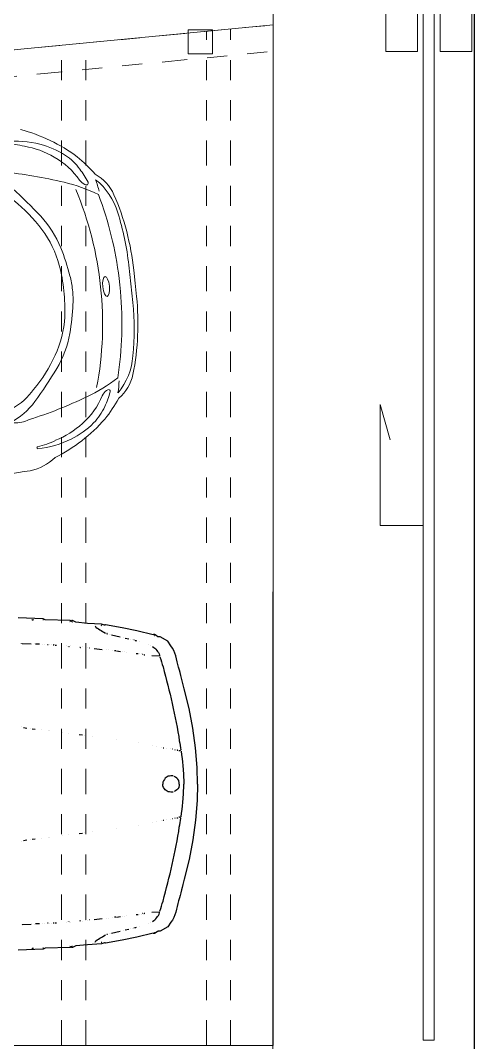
# Model space of a CAD drawing. Header units: metres. Extents: x -183 to 791, y -436 to 125.
# Drawn here: x 533.02 to 535.27, y -269.22 to -264.13 of the extents above; entities that cross this region are included whole.
import ezdxf

# ---------------------------------------------------------------- set-up
doc = ezdxf.new("R2010")
doc.units = ezdxf.units.M
doc.header["$MEASUREMENT"] = 0
doc.linetypes.add('DIVIDE', pattern=[1.25, 0.5, -0.25, 0, -0.25, 0, -0.25])
for name, color, linetype in [('01_SILNE', 1, 'Continuous'), ('okna', 4, 'Continuous'), ('PODL0$0$HSV_POD', 7, 'Continuous'), ('SCHODY', 3, 'Continuous')]:
    doc.layers.add(name, color=color, linetype=linetype)
doc.layers.add('FLOATING-WINDOWS', color=2, linetype='Continuous', plot=False)

# ---------------------------------------------------------------- blocks, each defined once
blk = doc.blocks.new('BMW5cpud')
for points in [[(0.0433, 0), (0.0448, 0.0824), (0.0531, 0.1804), (0.0669, 0.2783), (0.0856, 0.3761), (0.1099, 0.473), (0.1133, 0.4866), (0.116, 0.5002), (0.1195, 0.5139), (0.1229, 0.5266), (0.1264, 0.5403), (0.1299, 0.5539), (0.1333, 0.5667), (0.1376, 0.5803), (0.141, 0.5939), (0.1445, 0.6083), (0.148, 0.6227), (0.1515, 0.6371), (0.1557, 0.6507), (0.1616, 0.6635), (0.1683, 0.6762), (0.1765, 0.6865), (0.1914, 0.7096), (0.2296, 0.7314), (0.2393, 0.7313), (0.2401, 0.732), (0.2417, 0.7328), (0.2425, 0.7344), (0.2442, 0.7352), (0.258, 0.7438), (0.2596, 0.7438), (0.2604, 0.7429), (0.262, 0.7429), (0.2644, 0.7421), (0.3452, 0.7615), (0.4179, 0.7771), (0.5002, 0.7908), (0.5018, 0.7916), (0.5034, 0.7908), (0.505, 0.79), (0.5066, 0.7891), (0.5203, 0.7945), (0.5904, 0.7989), (0.6476, 0.8051), (0.6655, 0.8128), (0.6671, 0.8127), (0.6679, 0.8127), (0.6695, 0.8111), (0.6711, 0.8103), (0.6726, 0.8102), (0.6735, 0.811), (0.6751, 0.8118), (0.6759, 0.8126), (0.8007, 0.8167), (0.8112, 0.8214), (0.9352, 0.8256)], [(0.8087, 0.8158), (0.8087, 0.8158), (0.8103, 0.8158), (0.8111, 0.8158), (0.8119, 0.8157)], [(0.8666, 0.818), (0.8658, 0.8172), (0.865, 0.8172), (0.8634, 0.8164), (0.8626, 0.8156), (0.8626, 0.8156), (0.861, 0.8156), (0.8602, 0.8165), (0.8586, 0.8173)], [(0.5017, 0.7868), (0.5017, 0.7868), (0.5009, 0.7868), (0.5001, 0.7868), (0.5001, 0.7868)], [(0.5524, 0.7867), (0.5482, 0.7803), (0.5425, 0.7756), (0.536, 0.7709), (0.5295, 0.767), (0.523, 0.7631), (0.5157, 0.7592), (0.5084, 0.7553), (0.501, 0.7506)], [(0.5186, 0.7889), (0.5186, 0.7881), (0.5202, 0.7873), (0.521, 0.7881), (0.5219, 0.7889)], [(0.6678, 0.8079), (0.6678, 0.8079), (0.667, 0.8071), (0.6654, 0.8071), (0.6654, 0.8071)], [(0.6774, 0.8077), (0.6774, 0.8077), (0.6766, 0.8069), (0.6758, 0.807), (0.6758, 0.807)], [(0.2595, 0.7389), (0.2595, 0.7389), (0.2587, 0.739), (0.2579, 0.739), (0.2579, 0.739)], [(0.354, 0.7155), (0.3532, 0.7139), (0.3516, 0.7131), (0.3499, 0.7131), (0.3475, 0.7124)], [(0.3581, 0.717), (0.3581, 0.717), (0.3588, 0.717), (0.3597, 0.717), (0.3597, 0.717)], [(0.3677, 0.7185), (0.3677, 0.7185)], [(0.3766, 0.7199), (0.3766, 0.7199)], [(0.4024, 0.7259), (0.3847, 0.7222)], [(0.413, 0.7289), (0.413, 0.7289)], [(0.4711, 0.7415), (0.4275, 0.7319)], [(0.4751, 0.7422), (0.4751, 0.7422)], [(0.4832, 0.7445), (0.4832, 0.7445)], [(0.4945, 0.7475), (0.4938, 0.7475), (0.4929, 0.7468), (0.4921, 0.7468), (0.4913, 0.7468), (0.4921, 0.7476), (0.4929, 0.7484), (0.4938, 0.7484), (0.4945, 0.7475)], [(0.2666, 0.6833), (0.2609, 0.6794), (0.2559, 0.6747), (0.251, 0.6699), (0.2461, 0.6644), (0.242, 0.6588), (0.2378, 0.6533), (0.2345, 0.6469), (0.232, 0.6405), (0.2319, 0.6389), (0.2319, 0.6381), (0.2319, 0.6365), (0.2319, 0.6365), (0.2705, 0.6382)], [(0.2755, 0.688), (0.2755, 0.688)], [(0.286, 0.6934), (0.286, 0.6934)], [(0.3322, 0.7094), (0.3322, 0.7094)], [(0.4463, 0.6615), (0.4262, 0.6587)], [(0.4496, 0.6623), (0.4512, 0.6622), (0.4528, 0.6622), (0.4536, 0.6622), (0.456, 0.6621)], [(0.4641, 0.6644), (0.4641, 0.6644)], [(0.4874, 0.6664), (0.4874, 0.6664)], [(0.4963, 0.667), (0.4963, 0.667)], [(0.5568, 0.6732), (0.5181, 0.6691)], [(0.5801, 0.676), (0.5801, 0.676), (0.5817, 0.676), (0.5825, 0.676), (0.5825, 0.676)], [(0.5898, 0.6774), (0.5898, 0.6774)], [(0.5994, 0.6772), (0.5994, 0.6772)], [(0.6172, 0.6817), (0.6172, 0.6817)], [(0.6285, 0.6807), (0.6285, 0.6807), (0.6268, 0.68), (0.626, 0.6792), (0.6252, 0.6792)], [(0.6744, 0.6863), (0.6744, 0.6863)], [(0.6833, 0.6854), (0.6833, 0.6854), (0.6824, 0.6846), (0.6808, 0.6838), (0.6808, 0.6838)], [(0.6881, 0.6861), (0.6881, 0.6861)], [(0.6946, 0.6884), (0.6946, 0.6884)], [(0.7517, 0.6897), (0.7437, 0.6899)], [(0.7558, 0.6913), (0.7574, 0.6913), (0.759, 0.6912), (0.7598, 0.6912), (0.7614, 0.6912)], [(0.7686, 0.6927), (0.7686, 0.6927)], [(0.7783, 0.6949), (0.7783, 0.6949)], [(0.7863, 0.6923), (0.7863, 0.6923), (0.7879, 0.6923), (0.7888, 0.6923), (0.7896, 0.6923)], [(0.8032, 0.692), (0.8032, 0.692)], [(0.8129, 0.6959), (0.8129, 0.6959)], [(0.829, 0.6956), (0.8491, 0.6952)], [(0.8556, 0.6975), (0.8556, 0.6975)], [(0.9152, 0.6988), (0.8701, 0.6972)], [(0.9192, 0.6996), (0.9192, 0.6996), (0.92, 0.6996), (0.9208, 0.6995), (0.9208, 0.6995)], [(0.231, 0.6317), (0.226, 0.6197), (0.2225, 0.6069), (0.2191, 0.5941), (0.2148, 0.5821), (0.2088, 0.5597), (0.2035, 0.5364), (0.1975, 0.514), (0.1914, 0.4908), (0.1862, 0.4684), (0.1802, 0.446), (0.1749, 0.4228), (0.1697, 0.4003), (0.1652, 0.3763), (0.16, 0.353), (0.1547, 0.3298), (0.1503, 0.3058), (0.145, 0.2833), (0.1414, 0.2601), (0.137, 0.2368), (0.1341, 0.2143), (0.1323, 0.2023), (0.1297, 0.1911), (0.1279, 0.1807), (0.1269, 0.1703), (0.1277, 0.1678), (0.13, 0.1661), (0.1332, 0.1653), (0.1357, 0.1653)], [(0.3109, 0.6439), (0.3101, 0.6439), (0.3084, 0.6431), (0.3076, 0.6423), (0.306, 0.6424)], [(0.3149, 0.6446), (0.3149, 0.6446), (0.3157, 0.6446), (0.3165, 0.6446), (0.3165, 0.6446)], [(0.323, 0.6469), (0.323, 0.6469)], [(0.331, 0.6467), (0.331, 0.6467)], [(0.3488, 0.6488), (0.3383, 0.649)], [(0.3988, 0.656), (0.3988, 0.656)], [(0.4068, 0.6574), (0.4068, 0.6574)], [(0.4157, 0.6572), (0.4157, 0.6572)], [(0.7149, 0.2577), (0.7149, 0.2577)], [(0.7785, 0.2646), (0.7785, 0.2646)], [(0.7866, 0.2668), (0.7866, 0.2668)], [(0.8213, 0.2694), (0.8213, 0.2694)], [(0.8648, 0.275), (0.8511, 0.2729)], [(0.8737, 0.2781), (0.8737, 0.2781)], [(0.9091, 0.2807), (0.8914, 0.2778)], [(0.9197, 0.2845), (0.9197, 0.2845)], [(0.3374, 0.2042), (0.3374, 0.2042)], [(0.4447, 0.22), (0.4447, 0.22)], [(0.5633, 0.2379), (0.5633, 0.2379)], [(0.6068, 0.2427), (0.6068, 0.2427)], [(0.631, 0.2455), (0.6149, 0.245)], [(0.6834, 0.2518), (0.6834, 0.2518)], [(0.1251, 0.163), (0.1224, 0.1454), (0.1197, 0.1269), (0.1177, 0.1093), (0.1158, 0.0924), (0.1134, 0.0482), (0.1118, 0.0048), (0.1118, 0)], [(0.1454, 0.1699), (0.1454, 0.1699), (0.1445, 0.1683), (0.1429, 0.1675), (0.1429, 0.1675), (0.1421, 0.1684), (0.1429, 0.1691), (0.1446, 0.1699), (0.1454, 0.1699)], [(0.1559, 0.1705), (0.1559, 0.1705), (0.1566, 0.1705), (0.1566, 0.1705), (0.1566, 0.1705), (0.1566, 0.1697), (0.155, 0.1697), (0.1542, 0.1705), (0.1559, 0.1705)], [(0.1655, 0.1727), (0.1655, 0.1727), (0.1672, 0.1727), (0.168, 0.1727), (0.1687, 0.1727)], [(0.1769, 0.1749), (0.1769, 0.1749)], [(0.1986, 0.1786), (0.1986, 0.1786)], [(0.2139, 0.1807), (0.2139, 0.1807), (0.2131, 0.1799), (0.2115, 0.18), (0.2115, 0.18)], [(0.2221, 0.1838), (0.2221, 0.1838)], [(0.2479, 0.1882), (0.2479, 0.1882)], [(0.2688, 0.191), (0.2688, 0.191)], [(0.0433, 0), (0.0448, -0.0824), (0.0531, -0.1804), (0.0669, -0.2783), (0.0856, -0.3761), (0.1099, -0.473), (0.1133, -0.4866), (0.116, -0.5002), (0.1195, -0.5139), (0.1229, -0.5266), (0.1264, -0.5403), (0.1299, -0.5539), (0.1333, -0.5667), (0.1376, -0.5803), (0.141, -0.5939), (0.1445, -0.6083), (0.148, -0.6227), (0.1515, -0.6371), (0.1557, -0.6507), (0.1616, -0.6635), (0.1683, -0.6762), (0.1765, -0.6865), (0.1914, -0.7096), (0.2296, -0.7314), (0.2393, -0.7313), (0.2401, -0.732), (0.2417, -0.7328), (0.2425, -0.7344), (0.2442, -0.7352), (0.258, -0.7438), (0.2596, -0.7438), (0.2604, -0.7429), (0.262, -0.7429), (0.2644, -0.7421), (0.3452, -0.7615), (0.4179, -0.7771), (0.5002, -0.7908), (0.5018, -0.7916), (0.5034, -0.7908), (0.505, -0.79), (0.5066, -0.7891), (0.5203, -0.7945), (0.5904, -0.7989), (0.6476, -0.8051), (0.6655, -0.8128), (0.6671, -0.8127), (0.6679, -0.8127), (0.6695, -0.8111), (0.6711, -0.8103), (0.6726, -0.8102), (0.6735, -0.811), (0.6751, -0.8118), (0.6759, -0.8126), (0.8007, -0.8167), (0.8112, -0.8214), (0.9352, -0.8256)], [(0.1251, -0.163), (0.1224, -0.1454), (0.1197, -0.1269), (0.1177, -0.1093), (0.1158, -0.0924), (0.1134, -0.0482), (0.1118, -0.0048), (0.1118, 0)], [(0.135, 0), (0.1344, 0.006), (0.137, 0.0172), (0.1411, 0.0236), (0.1468, 0.0291), (0.1526, 0.0338), (0.1591, 0.0369)], [(0.135, 0), (0.1344, -0.006), (0.137, -0.0172), (0.1411, -0.0236), (0.1468, -0.0291), (0.1526, -0.0338), (0.1591, -0.0369)], [(0.1647, 0.0401), (0.1704, 0.0407), (0.1768, 0.0406), (0.1832, 0.0397), (0.1888, 0.0388), (0.1944, 0.0363), (0.2, 0.033), (0.204, 0.0289), (0.2079, 0.0232), (0.2134, 0.0166), (0.2156, 0.0086), (0.2162, 0)], [(0.1647, -0.0401), (0.1704, -0.0407), (0.1768, -0.0406), (0.1832, -0.0397), (0.1888, -0.0388), (0.1944, -0.0363), (0.2, -0.033), (0.204, -0.0289), (0.2079, -0.0232), (0.2134, -0.0166), (0.2156, -0.0086), (0.2162, 0)], [(0.231, -0.6317), (0.226, -0.6197), (0.2225, -0.6069), (0.2191, -0.5941), (0.2148, -0.5821), (0.2088, -0.5597), (0.2035, -0.5364), (0.1975, -0.514), (0.1914, -0.4908), (0.1862, -0.4684), (0.1802, -0.446), (0.1749, -0.4228), (0.1697, -0.4003), (0.1652, -0.3763), (0.16, -0.353), (0.1547, -0.3298), (0.1503, -0.3058), (0.145, -0.2833), (0.1414, -0.2601), (0.137, -0.2368), (0.1341, -0.2143), (0.1323, -0.2023), (0.1297, -0.1911), (0.1279, -0.1807), (0.1269, -0.1703), (0.1277, -0.1678), (0.13, -0.1661), (0.1332, -0.1653), (0.1357, -0.1653)], [(0.1454, -0.1699), (0.1454, -0.1699), (0.1445, -0.1683), (0.1429, -0.1675), (0.1429, -0.1675), (0.1421, -0.1684), (0.1429, -0.1691), (0.1446, -0.1699), (0.1454, -0.1699)], [(0.1559, -0.1705), (0.1559, -0.1705), (0.1566, -0.1705), (0.1566, -0.1705), (0.1566, -0.1705), (0.1566, -0.1697), (0.155, -0.1697), (0.1542, -0.1705), (0.1559, -0.1705)], [(0.1655, -0.1727), (0.1655, -0.1727), (0.1672, -0.1727), (0.168, -0.1727), (0.1687, -0.1727)], [(0.1769, -0.1749), (0.1769, -0.1749)], [(0.1986, -0.1786), (0.1986, -0.1786)], [(0.2139, -0.1807), (0.2139, -0.1807), (0.2131, -0.1799), (0.2115, -0.18), (0.2115, -0.18)], [(0.2221, -0.1838), (0.2221, -0.1838)], [(0.2479, -0.1882), (0.2479, -0.1882)], [(0.2688, -0.191), (0.2688, -0.191)], [(0.3374, -0.2042), (0.3374, -0.2042)], [(0.4447, -0.22), (0.4447, -0.22)], [(0.5633, -0.2379), (0.5633, -0.2379)], [(0.6068, -0.2427), (0.6068, -0.2427)], [(0.631, -0.2455), (0.6149, -0.245)], [(0.6834, -0.2518), (0.6834, -0.2518)], [(0.7149, -0.2577), (0.7149, -0.2577)], [(0.7785, -0.2646), (0.7785, -0.2646)], [(0.7866, -0.2668), (0.7866, -0.2668)], [(0.8213, -0.2694), (0.8213, -0.2694)], [(0.8648, -0.275), (0.8511, -0.2729)], [(0.8737, -0.2781), (0.8737, -0.2781)], [(0.9091, -0.2807), (0.8914, -0.2778)], [(0.9197, -0.2845), (0.9197, -0.2845)], [(0.2666, -0.6833), (0.2609, -0.6794), (0.2559, -0.6747), (0.251, -0.6699), (0.2461, -0.6644), (0.242, -0.6588), (0.2378, -0.6533), (0.2345, -0.6469), (0.232, -0.6405), (0.2319, -0.6389), (0.2319, -0.6381), (0.2319, -0.6365), (0.2319, -0.6365), (0.2705, -0.6382)], [(0.3109, -0.6439), (0.3101, -0.6439), (0.3084, -0.6431), (0.3076, -0.6423), (0.306, -0.6424)], [(0.3149, -0.6446), (0.3149, -0.6446), (0.3157, -0.6446), (0.3165, -0.6446), (0.3165, -0.6446)], [(0.323, -0.6469), (0.323, -0.6469)], [(0.331, -0.6467), (0.331, -0.6467)], [(0.3488, -0.6488), (0.3383, -0.649)], [(0.3988, -0.656), (0.3988, -0.656)], [(0.4068, -0.6574), (0.4068, -0.6574)], [(0.4157, -0.6572), (0.4157, -0.6572)], [(0.4463, -0.6615), (0.4262, -0.6587)], [(0.2755, -0.688), (0.2755, -0.688)], [(0.286, -0.6934), (0.286, -0.6934)], [(0.3322, -0.7094), (0.3322, -0.7094)], [(0.4496, -0.6623), (0.4512, -0.6622), (0.4528, -0.6622), (0.4536, -0.6622), (0.456, -0.6621)], [(0.4641, -0.6644), (0.4641, -0.6644)], [(0.4874, -0.6664), (0.4874, -0.6664)], [(0.4963, -0.667), (0.4963, -0.667)], [(0.5568, -0.6732), (0.5181, -0.6691)], [(0.5801, -0.676), (0.5801, -0.676), (0.5817, -0.676), (0.5825, -0.676), (0.5825, -0.676)], [(0.5898, -0.6774), (0.5898, -0.6774)], [(0.5994, -0.6772), (0.5994, -0.6772)], [(0.6172, -0.6817), (0.6172, -0.6817)], [(0.6285, -0.6807), (0.6285, -0.6807), (0.6268, -0.68), (0.626, -0.6792), (0.6252, -0.6792)], [(0.6744, -0.6863), (0.6744, -0.6863)], [(0.6833, -0.6854), (0.6833, -0.6854), (0.6824, -0.6846), (0.6808, -0.6838), (0.6808, -0.6838)], [(0.6881, -0.6861), (0.6881, -0.6861)], [(0.6946, -0.6884), (0.6946, -0.6884)], [(0.7517, -0.6897), (0.7437, -0.6899)], [(0.7558, -0.6913), (0.7574, -0.6913), (0.759, -0.6912), (0.7598, -0.6912), (0.7614, -0.6912)], [(0.7686, -0.6927), (0.7686, -0.6927)], [(0.7783, -0.6949), (0.7783, -0.6949)], [(0.7863, -0.6923), (0.7863, -0.6923), (0.7879, -0.6923), (0.7888, -0.6923), (0.7896, -0.6923)], [(0.8032, -0.692), (0.8032, -0.692)], [(0.8129, -0.6959), (0.8129, -0.6959)], [(0.829, -0.6956), (0.8491, -0.6952)], [(0.8556, -0.6975), (0.8556, -0.6975)], [(0.9152, -0.6988), (0.8701, -0.6972)], [(0.9192, -0.6996), (0.9192, -0.6996), (0.92, -0.6996), (0.9208, -0.6995), (0.9208, -0.6995)], [(0.2595, -0.7389), (0.2595, -0.7389), (0.2587, -0.739), (0.2579, -0.739), (0.2579, -0.739)], [(0.354, -0.7155), (0.3532, -0.7139), (0.3516, -0.7131), (0.3499, -0.7131), (0.3475, -0.7124)], [(0.3581, -0.717), (0.3581, -0.717), (0.3588, -0.717), (0.3597, -0.717), (0.3597, -0.717)], [(0.3677, -0.7185), (0.3677, -0.7185)], [(0.3766, -0.7199), (0.3766, -0.7199)], [(0.4024, -0.7259), (0.3847, -0.7222)], [(0.413, -0.7289), (0.413, -0.7289)], [(0.4711, -0.7415), (0.4275, -0.7319)], [(0.4751, -0.7422), (0.4751, -0.7422)], [(0.4832, -0.7445), (0.4832, -0.7445)], [(0.4945, -0.7475), (0.4938, -0.7475), (0.4929, -0.7468), (0.4921, -0.7468), (0.4913, -0.7468), (0.4921, -0.7476), (0.4929, -0.7484), (0.4938, -0.7484), (0.4945, -0.7475)], [(0.5524, -0.7867), (0.5482, -0.7803), (0.5425, -0.7756), (0.536, -0.7709), (0.5295, -0.767), (0.523, -0.7631), (0.5157, -0.7592), (0.5084, -0.7553), (0.501, -0.7506)], [(0.5017, -0.7868), (0.5017, -0.7868), (0.5009, -0.7868), (0.5001, -0.7868), (0.5001, -0.7868)], [(0.5186, -0.7889), (0.5186, -0.7881), (0.5202, -0.7873), (0.521, -0.7881), (0.5219, -0.7889)], [(0.6678, -0.8079), (0.6678, -0.8079), (0.667, -0.8071), (0.6654, -0.8071), (0.6654, -0.8071)], [(0.6774, -0.8077), (0.6774, -0.8077), (0.6766, -0.8069), (0.6758, -0.807), (0.6758, -0.807)], [(0.8087, -0.8158), (0.8087, -0.8158), (0.8103, -0.8158), (0.8111, -0.8158), (0.8119, -0.8157)], [(0.8666, -0.818), (0.8658, -0.8172), (0.865, -0.8172), (0.8634, -0.8164), (0.8626, -0.8156), (0.8626, -0.8156), (0.861, -0.8156), (0.8602, -0.8165), (0.8586, -0.8173)]]:
    blk.add_lwpolyline(points)

msp = doc.modelspace()

# ---------------------------------------------------------------- linework, layer by layer
at = {"linetype": 'Continuous', "lineweight": 0}
for p, q in [((533.5543, -265.3502), (533.564, -265.4429)), ((533.5788, -265.3747), (533.5858, -265.4406)), ((533.5061, -265.4161), (533.5095, -265.4487)), ((533.513, -265.4812), (533.5095, -265.4487)), ((533.5738, -265.5357), (533.564, -265.4429)), ((533.5927, -265.5065), (533.5858, -265.4406))]:
    msp.add_line(p, q, dxfattribs=at)
for centre, radius, start, end in [((532.8044, -265.475), 0.8267, 53.3409, 75.1789), ((532.9941, -265.2198), 0.4855, 75.848, 96.1633), ((532.9467, -265.0737), 0.3267, 74.1687, 90.719), ((533.0113, -265.1516), 0.4152, 56.7007, 75.848), ((532.9712, -265.1641), 0.4098, 58.7223, 80.9271), ((533.0108, -265.1308), 0.3612, 34.1505, 61.3482), ((533.0885, -265.0341), 0.2747, 35.9671, 56.7007), ((532.852, -265.3603), 0.7069, 40.8102, 50.8884), ((532.7103, -267.1322), 2.2554, 76.5999, 84.4408), ((532.8317, -265.2204), 0.5919, 28.447, 35.9671), ((533.2829, -265.0881), 0.2165, 24.0147, 61.2388), ((533.0358, -265.7661), 0.851, 64.3985, 76.5999), ((533.3712, -264.8809), 0.0775, 217.418, 242.2801), ((533.3436, -264.922), 0.0288, 253.0131, 280.4222), ((533.3444, -264.9427), 0.00882, 299.9747, 28.447), ((533.1945, -265.1753), 0.3166, 15.7216, 52.1112), ((533.0378, -265.0638), 0.3774, 12.3077, 21.4974), ((531.396, -266.7209), 2.3589, 43.1625, 47.9389), ((531.7358, -265.628), 1.6869, 5.7584, 22.8189), ((531.7088, -265.6363), 1.8107, 6.9846, 20.6198), ((532.2871, -265.5128), 1.2991, 6.1006, 23.2503), ((532.5644, -265.5753), 0.6874, 35.7785, 52.5282), ((532.2303, -265.4936), 1.3317, 6.1831, 17.6616), ((532.7547, -265.4467), 0.4962, 21.5992, 43.1625), ((532.7182, -265.4809), 0.5076, 14.8596, 37.2891), ((532.0594, -265.722), 1.244, 14.8666, 21.5992), ((532.1736, -265.6059), 1.0663, 6.8937, 13.8463), ((532.8183, -265.5206), 0.4588, 5.8982, 14.8666), ((531.7374, -265.643), 1.6869, 349.2116, 6.272), ((532.1702, -265.5734), 1.0663, 358.1842, 5.1368), ((532.8185, -265.5224), 0.4588, 357.1639, 6.1322), ((531.7092, -265.6405), 1.8107, 351.4106, 5.0458), ((532.3006, -265.6407), 1.2991, 348.7802, 5.9299), ((532.0343, -265.4836), 1.244, 350.4313, 357.1639), ((532.2491, -265.6713), 1.3317, 354.3689, 5.8474), ((532.7289, -265.5821), 0.5076, 334.7414, 357.1709), ((532.7716, -265.6079), 0.4962, 328.868, 350.4313), ((532.5587, -265.5218), 0.6874, 319.5023, 336.252), ((533.2584, -265.7816), 0.3166, 319.9193, 356.3089), ((531.1772, -264.6449), 2.3589, 324.0916, 328.868), ((532.98, -265.2369), 0.851, 295.4306, 307.6319), ((533.363, -265.8485), 0.2165, 310.7916, 348.0157), ((532.8043, -265.7676), 0.3422, 300.2369, 324.0916), ((533.1283, -265.9234), 0.3774, 350.5331, 359.7227), ((532.377, -263.9687), 2.2554, 287.5896, 295.4306), ((533.088, -265.8635), 0.3612, 310.6822, 337.88), ((533.4926, -266.0327), 0.0775, 129.7503, 154.6124), ((532.8942, -265.8132), 0.5919, 336.0634, 343.5834), ((532.8849, -265.6721), 0.7069, 321.142, 331.2203), ((533.457, -265.9983), 0.0288, 91.6082, 119.0174), ((533.4535, -265.978), 0.00882, 343.5834, 72.0558), ((532.8106, -265.8276), 0.3422, 296.4692, 324.0916), ((533.1841, -265.9419), 0.2747, 315.3298, 336.0634), ((532.9883, -265.973), 0.1617, 268.519, 295.7404), ((532.8144, -265.5699), 0.8267, 296.8515, 318.6896), ((533.0423, -265.8392), 0.4098, 291.1034, 313.3082), ((533.0842, -265.8431), 0.4152, 296.1824, 315.3298), ((533.0372, -265.9327), 0.3267, 281.3115, 297.8618), ((533.0531, -265.78), 0.4855, 275.8671, 296.1824), ((533.1023, -266.258), 0.005, 101.3115, 275.8671), ((533.0077, -266.1163), 0.2627, 282.4916, 313.2771), ((530.6904, -251.3825), 15.177, 278.09709, 278.99965)]:
    msp.add_arc(centre, radius, start, end, dxfattribs=at)
msp.add_ellipse((533.4413, -265.4564), major_axis=(-0.0052, 0.0497), ratio=0.326924, start_param=-3.141592653589793, end_param=3.141592653589793, dxfattribs=at)
at = {"layer": '01_SILNE', "linetype": 'Continuous', "lineweight": 0}
msp.add_lwpolyline([(533.8501, -264.1802), (533.9701, -264.1802), (533.9701, -264.3002), (533.8501, -264.3002)], close=True, dxfattribs=at)
at = {"layer": 'FLOATING-WINDOWS', "linetype": 'Continuous', "lineweight": 0, "flags": 128}
for points in [[(510.0101, -264.6389), (509.9288, -270.1506), (528.7201, -270.1506), (528.7201, -269.2306), (529.6201, -269.2306), (529.6201, -271.6506), (534.2701, -271.6506), (534.2725, -262.2961), (510.0101, -264.6389)], [(528.7201, -264.6906), (534.2725, -264.1556), (534.2725, -269.2306), (528.7201, -269.2306)]]:
    msp.add_lwpolyline(points, close=True, dxfattribs=at)
at = {"layer": 'okna', "linetype": 'Continuous', "lineweight": 0}
for p, q in [((534.8035, -266.6451), (534.8035, -266.0433)), ((534.8035, -266.0433), (534.8529, -266.2197)), ((535.0174, -266.6451), (534.8035, -266.6451))]:
    msp.add_line(p, q, dxfattribs=at)
for points in [[(534.832, -263.9523), (534.9887, -263.9523), (534.9887, -264.2878), (534.832, -264.2878)], [(535.1022, -263.9523), (535.2589, -263.9523), (535.2589, -264.2878), (535.1022, -264.2878)], [(535.0721, -269.2039), (535.0174, -269.2039), (535.0174, -264.0862), (535.072, -264.0862)]]:
    msp.add_lwpolyline(points, close=True, dxfattribs=at)
at = {"layer": 'PODL0$0$HSV_POD'}
msp.add_line((535.2725, -271.6506), (535.2725, -258.9506), dxfattribs=at)
at = {"layer": 'SCHODY', "linetype": 'DIVIDE', "lineweight": 0, "ltscale": 0.25}
for p, q in [((534.2725, -264.2872), (534.2725, -261.7937)), ((528.7317, -264.6906), (534.2725, -264.1556)), ((533.9401, -269.2306), (533.9401, -264.1877)), ((534.0601, -269.2306), (534.0601, -264.1761)), ((528.7432, -264.8211), (534.2725, -264.2872)), ((533.2201, -269.2306), (533.2201, -264.2572)), ((533.3401, -269.2306), (533.3401, -264.2456))]:
    msp.add_line(p, q, dxfattribs=at)

# ---------------------------------------------------------------- block references
at = {"linetype": 'Continuous', "lineweight": 0, "rotation": 180}
msp.add_blockref('BMW5cpud', (533.9394, -267.9305), dxfattribs=at)

doc.saveas('drawing.dxf')
